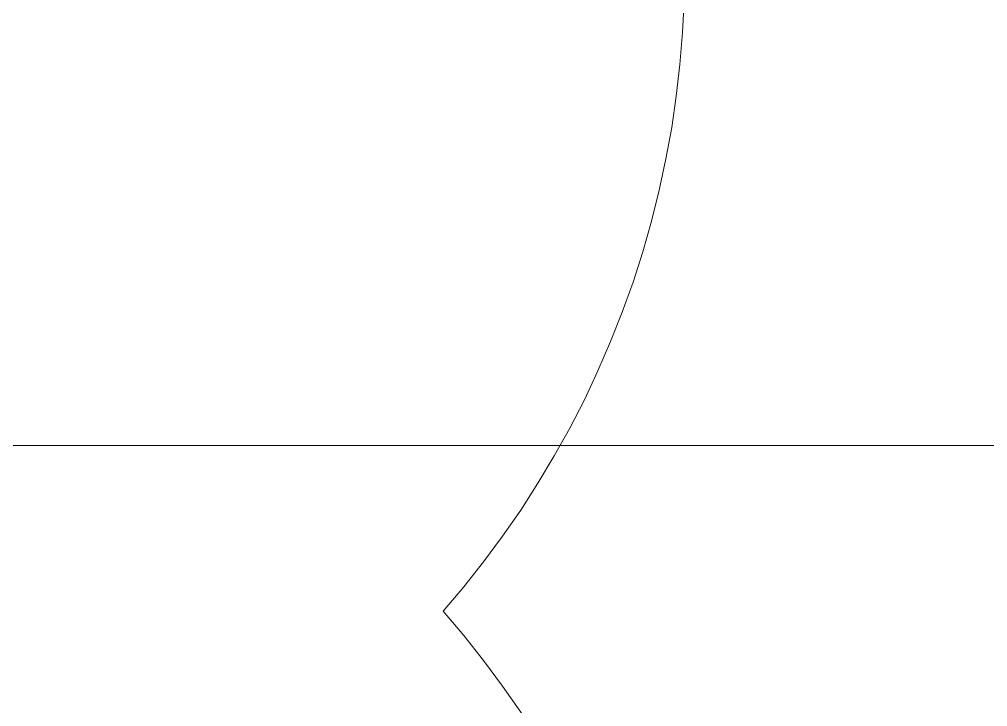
# Model space of a CAD drawing. Extents: x -57174 to 10055, y -18330 to 89882.
# Drawn here: x -30555.4 to -30118.3, y 72816.6 to 73126.9 of the extents above; entities that cross this region are included whole.
import ezdxf

# ---------------------------------------------------------------- set-up
doc = ezdxf.new("R2010")
doc.units = 0
doc.header["$LTSCALE"] = 50
doc.header["$MEASUREMENT"] = 0
for name, color, linetype in [('SUPPLY', 6, 'CONTINUOUS'), ('WALL', 8, 'CONTINUOUS'), ('XREF-ARCH', 8, 'CONTINUOUS')]:
    doc.layers.add(name, color=color, linetype=linetype)

# ---------------------------------------------------------------- blocks, each defined once
blk = doc.blocks.new('PLAN')
at = {"layer": 'WALL', "lineweight": 0}
blk.add_line((7937.5, 12588.41), (11900, 12588.41), dxfattribs=at)

msp = doc.modelspace()

# ---------------------------------------------------------------- linework, layer by layer
at = {"layer": 'SUPPLY', "lineweight": 0, "elevation": 3496.76, "flags": 128}
for points in [[(-30257.19, 73106.51), (-30256, 73120.88), (-30255.3, 73135.24), (-30255.06, 73149.66)], [(-30257.19, 73106.51), (-30258.84, 73092.21), (-30260.91, 73078.02), (-30263.51, 73063.83), (-30266.53, 73049.76)], [(-30329.07, 72905.29), (-30321.33, 72917.41), (-30313.94, 72929.76), (-30306.96, 72942.3), (-30300.34, 72955.12), (-30294.19, 72968.13), (-30288.52, 72981.37), (-30283.2, 72994.73), (-30278.35, 73008.27), (-30273.98, 73021.98), (-30270.01, 73035.81), (-30266.53, 73049.76)], [(-30329.07, 72905.29), (-30337.29, 72893.47)], [(-30354.78, 72870.65), (-30345.86, 72881.88), (-30337.29, 72893.47)], [(-30354.78, 72870.65), (-30364.06, 72859.66)], [(-30354.78, 72848.66), (-30364.06, 72859.66)], [(-30354.78, 72848.66), (-30345.86, 72837.43), (-30337.29, 72825.84), (-30329.07, 72814.02), (-30321.33, 72801.9), (-30313.94, 72789.55), (-30306.96, 72777.01)]]:
    msp.add_lwpolyline(points, dxfattribs=at)

# ---------------------------------------------------------------- block references
at = {"layer": 'XREF-ARCH', "lineweight": 0}
msp.add_blockref('PLAN', (-40398.63, 60346.03), dxfattribs=at)

doc.saveas('drawing.dxf')
